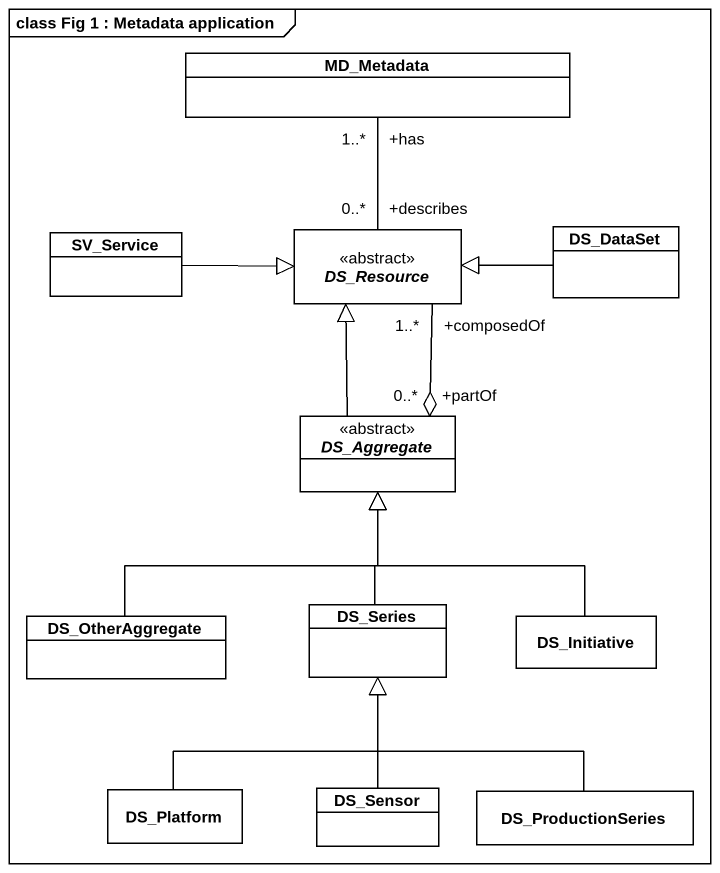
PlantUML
@startuml
mainframe class Fig 1 : Metadata application
hide circle
hide empty members
class MD_Metadata #FFFFFF
class SV_Service #FFFFFF
abstract class DS_Resource <<abstract>> #FFFFFF
class DS_DataSet #FFFFFF
abstract class DS_Aggregate <<abstract>> #FFFFFF
class DS_OtherAggregate #FFFFFF
class DS_Series #FFFFFF
class DS_Initiative #FFFFFF
class DS_Platform #FFFFFF
class DS_Sensor #FFFFFF
class DS_ProductionSeries #FFFFFF
MD_Metadata "+has\n1..*" -- "+describes\n0..*" DS_Resource
SV_Service -right-|> DS_Resource
DS_Resource "+composedOf\n1..*" --o "+partOf\n0..*" DS_Aggregate
DS_DataSet -left-|> DS_Resource
DS_Aggregate -up-|> DS_Resource
DS_OtherAggregate -up-|> DS_Aggregate
DS_Series -up-|> DS_Aggregate
DS_Initiative -up-|> DS_Aggregate
DS_Platform -up-|> DS_Series
DS_Sensor -up-|> DS_Series
DS_ProductionSeries -up-|> DS_Series
@enduml
